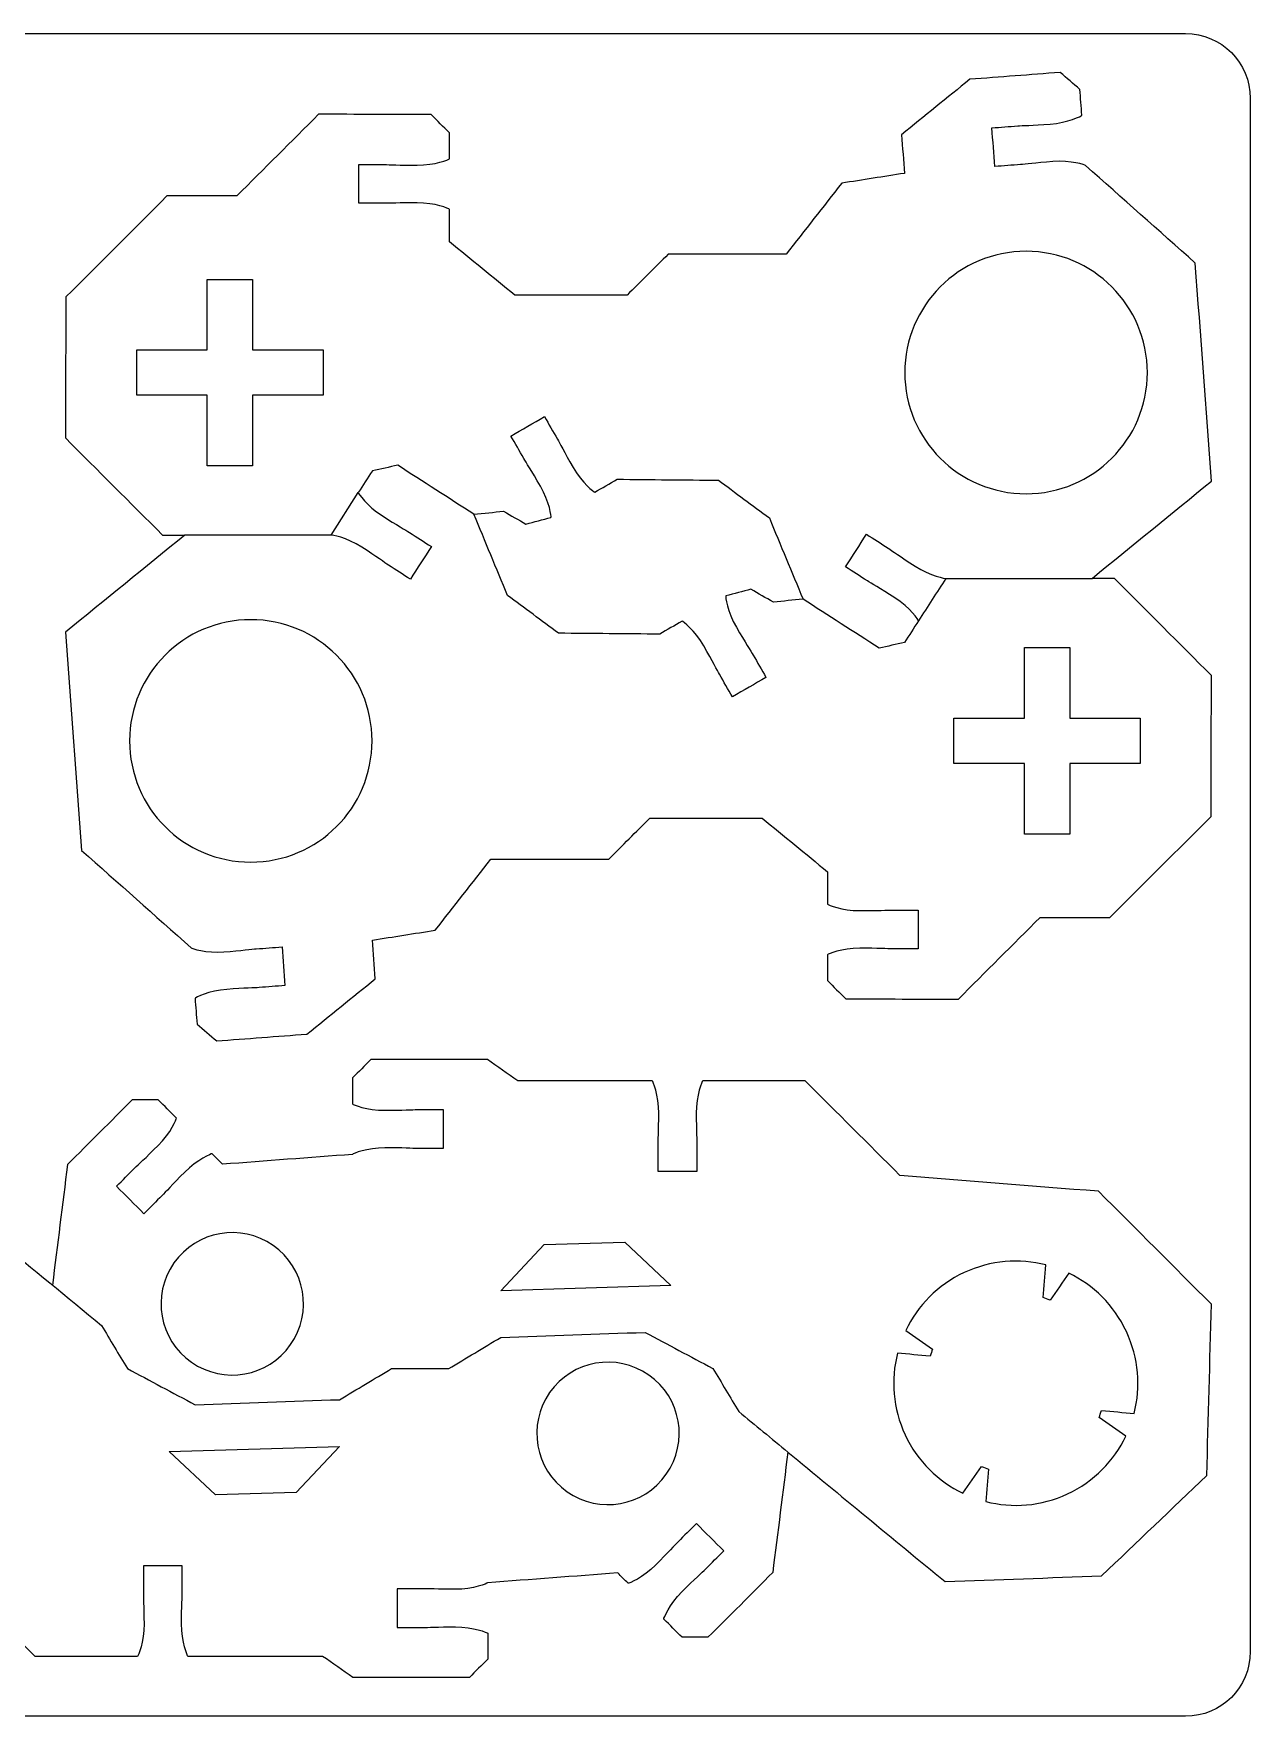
# Model space of a CAD drawing. Extents: x 0 to 680, y 0 to 410.
# Drawn here: x 356 to 450, y 0 to 130 of the extents above; entities that cross this region are included whole.
import ezdxf

# ---------------------------------------------------------------- set-up
doc = ezdxf.new("R2010")
doc.units = 0
doc.header["$MEASUREMENT"] = 0
doc.layers.add('DEFAULT', color=18, linetype='CONTINUOUS')

msp = doc.modelspace()

# ---------------------------------------------------------------- linework, layer by layer
at = {"layer": 'DEFAULT', "color": 1}
for points in [[(372.93, 96.62), (369.42, 96.62), (369.42, 102.07), (363.98, 102.07), (363.98, 105.57), (369.42, 105.57), (369.42, 111.02), (372.93, 111.02), (372.93, 105.57), (378.38, 105.57), (378.38, 102.07), (372.93, 102.07)], [(432.55, 82.57), (436.05, 82.57), (436.05, 77.12), (441.5, 77.12), (441.5, 73.62), (436.05, 73.62), (436.05, 68.17), (432.55, 68.17), (432.55, 73.62), (427.1, 73.62), (427.1, 77.12), (432.55, 77.12)], [(392.1, 32.89), (395.46, 36.45), (401.69, 36.64), (405.25, 33.29)], [(379.65, 20.85), (376.29, 17.29), (370.06, 17.11), (366.5, 20.46)]]:
    msp.add_lwpolyline(points, close=True, dxfattribs=at)
msp.add_lwpolyline([(378.99, 91.27), (381.1, 94.55)], dxfattribs=at)
for points, knots in [([(235, 130.01), (232.24, 130.01), (230, 127.77), (230, 125.01), (230, 85.01), (230, 45.01), (230, 5.01), (230, 2.24), (232.24, 0.01), (235, 0.01), (305, 0.01), (375, 0.01), (445, 0.01), (447.77, 0.01), (450, 2.24), (450, 5.01), (450, 45.01), (450, 85.01), (450, 125.01), (450, 127.77), (447.77, 130.01), (445, 130.01), (375, 130.01), (305, 130.01), (235, 130.01)], [0, 0, 0, 0, 1, 1, 1, 341.157, 341.157, 341.157, 342.157, 342.157, 342.157, 937.433, 937.433, 937.433, 938.433, 938.433, 938.433, 1278.59, 1278.59, 1278.59, 1279.59, 1279.59, 1279.59, 1874.866, 1874.866, 1874.866, 1874.866]), ([(424.37, 84.64), (424.41, 84.69), (423.71, 85.67), (422.55, 86.42), (421.38, 87.17), (420.7, 87.54), (420.42, 87.73), (419.86, 88.09), (419.3, 88.45), (418.74, 88.81), (419.28, 89.65), (419.82, 90.49), (420.36, 91.33), (420.92, 90.97), (421.48, 90.61), (422.04, 90.25), (422.32, 90.07), (422.95, 89.6), (424.12, 88.86), (425.28, 88.11), (426.46, 87.88), (426.49, 87.92), (430.25, 87.92), (434.01, 87.92), (437.78, 87.92), (440.85, 90.43), (443.93, 92.93), (447, 95.43), (446.59, 101.05), (446.17, 106.67), (445.75, 112.28), (442.93, 114.79), (440.11, 117.3), (437.28, 119.81), (437.28, 119.87), (436.13, 120.23), (434.75, 120.13), (433.37, 120.02), (432.6, 119.91), (432.26, 119.89), (431.6, 119.84), (430.93, 119.79), (430.27, 119.74), (430.19, 120.74), (430.12, 121.73), (430.04, 122.73), (430.71, 122.78), (431.37, 122.83), (432.04, 122.88), (432.37, 122.91), (433.15, 122.91), (434.53, 123.02), (435.91, 123.12), (436.99, 123.65), (436.99, 123.71), (436.94, 124.37), (436.89, 125.04), (436.84, 125.7), (436.33, 126.14), (435.83, 126.57), (435.32, 127.01), (432.99, 126.83), (430.67, 126.65), (428.34, 126.48), (426.58, 125.05), (424.82, 123.63), (423.06, 122.2), (423.14, 121.2), (423.21, 120.21), (423.29, 119.21), (421.67, 118.96), (420.06, 118.71), (418.44, 118.45), (417.01, 116.63), (415.58, 114.8), (414.15, 112.97), (411.11, 112.97), (408.07, 112.97), (405.04, 112.97), (403.98, 111.91), (402.92, 110.86), (401.86, 109.8), (398.97, 109.8), (396.08, 109.8), (393.19, 109.8), (391.5, 111.17), (389.82, 112.55), (388.14, 113.93), (388.14, 114.76), (388.14, 115.6), (388.14, 116.43), (388.14, 116.49), (387.02, 116.94), (385.64, 116.94), (384.26, 116.94), (383.48, 116.89), (383.14, 116.9), (382.47, 116.9), (381.81, 116.9), (381.14, 116.9), (381.14, 117.89), (381.14, 118.89), (381.14, 119.89), (381.81, 119.89), (382.47, 119.89), (383.14, 119.89), (383.48, 119.89), (384.26, 119.84), (385.64, 119.84), (387.02, 119.84), (388.14, 120.29), (388.14, 120.34), (388.14, 121.01), (388.14, 121.67), (388.14, 122.34), (387.67, 122.81), (387.2, 123.28), (386.73, 123.75), (383.83, 123.76), (380.93, 123.77), (378.03, 123.78), (375.92, 121.67), (373.82, 119.57), (371.72, 117.47), (369.92, 117.47), (368.12, 117.47), (366.32, 117.47), (363.72, 114.87), (361.11, 112.26), (358.51, 109.66), (358.5, 106.03), (358.48, 102.4), (358.47, 98.77), (360.97, 96.27), (363.47, 93.77), (365.98, 91.27), (366.55, 91.27), (367.13, 91.27), (367.7, 91.27)], [0, 0, 0, 0, 1, 1, 1, 2, 2, 2, 7.657647, 7.657647, 7.657647, 16.16094, 16.16094, 16.16094, 21.825082, 21.825082, 21.825082, 22.825082, 22.825082, 22.825082, 23.825082, 23.825082, 23.825082, 55.825082, 55.825082, 55.825082, 89.545834, 89.545834, 89.545834, 137.44756, 137.44756, 137.44756, 169.570299, 169.570299, 169.570299, 170.570299, 170.570299, 170.570299, 171.570299, 171.570299, 171.570299, 177.224919, 177.224919, 177.224919, 185.718067, 185.718067, 185.718067, 191.383656, 191.383656, 191.383656, 192.383656, 192.383656, 192.383656, 193.383656, 193.383656, 193.383656, 199.050992, 199.050992, 199.050992, 204.72384, 204.72384, 204.72384, 224.559637, 224.559637, 224.559637, 243.821023, 243.821023, 243.821023, 252.324978, 252.324978, 252.324978, 266.2415, 266.2415, 266.2415, 285.979971, 285.979971, 285.979971, 311.800971, 311.800971, 311.800971, 324.528893, 324.528893, 324.528893, 349.127893, 349.127893, 349.127893, 367.624278, 367.624278, 367.624278, 374.716278, 374.716278, 374.716278, 375.716278, 375.716278, 375.716278, 376.716278, 376.716278, 376.716278, 382.376278, 382.376278, 382.376278, 390.876278, 390.876278, 390.876278, 396.547287, 396.547287, 396.547287, 397.547287, 397.547287, 397.547287, 398.547287, 398.547287, 398.547287, 404.215287, 404.215287, 404.215287, 409.879925, 409.879925, 409.879925, 434.539027, 434.539027, 434.539027, 459.825872, 459.825872, 459.825872, 475.126872, 475.126872, 475.126872, 506.434732, 506.434732, 506.434732, 537.305932, 537.305932, 537.305932, 567.386961, 567.386961, 567.386961, 572.275961, 572.275961, 572.275961, 572.275961]), ([(423.31, 103.82), (423.31, 109), (427.51, 113.19), (432.68, 113.19), (437.85, 113.19), (442.05, 109), (442.05, 103.82), (442.05, 98.65), (437.85, 94.46), (432.68, 94.46), (427.51, 94.46), (423.31, 98.65), (423.31, 103.82)], [1, 1, 1, 1, 2, 2, 2, 3, 3, 3, 4, 4, 4, 5, 5, 5, 5]), ([(390.03, 92.87), (390.79, 92.95), (391.56, 93.03), (392.32, 93.11), (392.89, 92.78), (393.47, 92.44), (394.05, 92.11), (394.69, 92.28), (395.34, 92.46), (395.98, 92.63), (396.04, 92.65), (395.86, 93.84), (395.17, 95.04), (394.48, 96.24), (394.05, 96.89), (393.88, 97.19), (393.55, 97.77), (393.22, 98.34), (392.89, 98.92), (393.75, 99.42), (394.62, 99.92), (395.48, 100.42), (395.81, 99.84), (396.14, 99.26), (396.48, 98.68), (396.65, 98.39), (396.99, 97.69), (397.69, 96.49), (398.37, 95.3), (399.32, 94.55), (399.37, 94.58), (399.94, 94.91), (400.52, 95.24), (401.1, 95.58), (403.7, 95.55), (406.31, 95.53), (408.92, 95.51), (410.23, 94.53), (411.54, 93.56), (412.85, 92.59), (413.71, 90.5), (414.58, 88.41), (415.45, 86.32)], [0, 0, 0, 0, 6.515335, 6.515335, 6.515335, 12.182521, 12.182521, 12.182521, 17.853483, 17.853483, 17.853483, 18.853483, 18.853483, 18.853483, 19.853483, 19.853483, 19.853483, 25.505647, 25.505647, 25.505647, 34.002728, 34.002728, 34.002728, 39.663691, 39.663691, 39.663691, 40.663691, 40.663691, 40.663691, 41.663691, 41.663691, 41.663691, 47.330878, 47.330878, 47.330878, 69.501807, 69.501807, 69.501807, 83.361595, 83.361595, 83.361595, 102.61833, 102.61833, 102.61833, 102.61833]), ([(426.49, 87.92), (425.78, 86.83), (425.08, 85.74), (424.37, 84.64), (424.01, 84.08), (423.65, 83.52), (423.29, 82.96), (422.64, 82.82), (421.99, 82.68), (421.34, 82.53), (419.37, 83.79), (417.41, 85.05), (415.45, 86.32), (414.68, 86.24), (413.92, 86.16), (413.16, 86.08), (412.58, 86.41), (412, 86.75), (411.43, 87.08), (410.78, 86.91), (410.14, 86.73), (409.49, 86.56), (409.44, 86.53), (409.62, 85.35), (410.3, 84.15), (411, 82.95), (411.43, 82.3), (411.6, 82), (411.93, 81.43), (412.26, 80.85), (412.59, 80.27), (411.73, 79.77), (410.86, 79.27), (410, 78.77), (409.66, 79.35), (409.33, 79.93), (409, 80.51), (408.83, 80.8), (408.48, 81.5), (407.79, 82.7), (407.1, 83.89), (406.15, 84.64), (406.11, 84.61), (405.53, 84.28), (404.96, 83.95), (404.38, 83.61), (401.77, 83.64), (399.16, 83.66), (396.56, 83.68), (395.25, 84.66), (393.94, 85.63), (392.63, 86.6), (391.76, 88.69), (390.9, 90.78), (390.03, 92.87), (388.07, 94.14), (386.1, 95.4), (384.14, 96.66), (383.49, 96.52), (382.84, 96.37), (382.19, 96.23), (381.82, 95.67), (381.46, 95.11), (381.1, 94.55), (381.07, 94.5), (381.77, 93.52), (382.93, 92.77), (384.09, 92.02), (384.77, 91.65), (385.06, 91.46), (385.62, 91.1), (386.18, 90.74), (386.74, 90.38), (386.2, 89.54), (385.66, 88.7), (385.12, 87.86), (384.56, 88.22), (384, 88.58), (383.44, 88.94), (383.15, 89.12), (382.52, 89.59), (381.36, 90.33), (380.2, 91.08), (379.01, 91.31), (378.99, 91.27), (375.23, 91.27), (371.46, 91.27), (367.7, 91.27), (364.62, 88.76), (361.55, 86.26), (358.47, 83.76), (358.89, 78.14), (359.31, 72.52), (359.72, 66.91), (362.55, 64.4), (365.37, 61.89), (368.19, 59.38), (368.2, 59.32), (369.35, 58.96), (370.72, 59.06), (372.11, 59.17), (372.88, 59.28), (373.22, 59.3), (373.88, 59.35), (374.54, 59.4), (375.21, 59.45), (375.28, 58.45), (375.36, 57.46), (375.43, 56.46), (374.77, 56.41), (374.1, 56.36), (373.44, 56.31), (373.1, 56.28), (372.32, 56.28), (370.94, 56.17), (369.57, 56.07), (368.49, 55.54), (368.49, 55.48), (368.54, 54.82), (368.59, 54.15), (368.64, 53.49), (369.14, 53.06), (369.65, 52.62), (370.16, 52.19), (372.48, 52.36), (374.81, 52.54), (377.13, 52.71), (378.89, 54.14), (380.65, 55.56), (382.41, 56.99), (382.34, 57.99), (382.26, 58.98), (382.19, 59.98), (383.8, 60.23), (385.42, 60.48), (387.04, 60.74), (388.47, 62.56), (389.9, 64.39), (391.33, 66.22), (394.37, 66.22), (397.4, 66.22), (400.44, 66.22), (401.5, 67.28), (402.55, 68.33), (403.61, 69.39), (406.51, 69.39), (409.4, 69.39), (412.29, 69.39), (413.97, 68.02), (415.66, 66.64), (417.34, 65.26), (417.34, 64.43), (417.34, 63.59), (417.34, 62.76), (417.34, 62.7), (418.46, 62.25), (419.84, 62.25), (421.22, 62.25), (422, 62.3), (422.34, 62.3), (423, 62.3), (423.67, 62.3), (424.34, 62.3), (424.34, 61.3), (424.34, 60.3), (424.34, 59.3), (423.67, 59.3), (423, 59.3), (422.33, 59.3), (422, 59.3), (421.22, 59.35), (419.83, 59.35), (418.46, 59.35), (417.34, 58.9), (417.34, 58.85), (417.34, 58.18), (417.34, 57.51), (417.34, 56.85), (417.81, 56.38), (418.28, 55.91), (418.75, 55.44), (421.65, 55.43), (424.55, 55.42), (427.45, 55.41), (429.55, 57.52), (431.66, 59.62), (433.76, 61.72), (435.56, 61.72), (437.36, 61.72), (439.16, 61.72), (441.76, 64.32), (444.36, 66.93), (446.97, 69.53), (446.98, 73.16), (446.99, 76.79), (447, 80.42), (444.5, 82.92), (442, 85.42), (439.5, 87.92), (438.93, 87.92), (438.35, 87.92), (437.78, 87.92)], [0, 0, 0, 0, 11.069669, 11.069669, 11.069669, 16.742759, 16.742759, 16.742759, 22.411869, 22.411869, 22.411869, 42.257015, 42.257015, 42.257015, 48.77036, 48.77036, 48.77036, 54.438413, 54.438413, 54.438413, 60.109375, 60.109375, 60.109375, 61.109375, 61.109375, 61.109375, 62.109375, 62.109375, 62.109375, 67.762038, 67.762038, 67.762038, 76.26112, 76.26112, 76.26112, 81.925551, 81.925551, 81.925551, 82.925551, 82.925551, 82.925551, 83.925551, 83.925551, 83.925551, 89.59287, 89.59287, 89.59287, 111.764763, 111.764763, 111.764763, 125.626132, 125.626132, 125.626132, 144.88325, 144.88325, 144.88325, 164.728396, 164.728396, 164.728396, 170.396741, 170.396741, 170.396741, 176.06899, 176.06899, 176.06899, 177.06899, 177.06899, 177.06899, 178.06899, 178.06899, 178.06899, 183.727478, 183.727478, 183.727478, 192.230771, 192.230771, 192.230771, 197.894073, 197.894073, 197.894073, 198.894073, 198.894073, 198.894073, 199.894073, 199.894073, 199.894073, 231.894073, 231.894073, 231.894073, 265.6156, 265.6156, 265.6156, 313.517401, 313.517401, 313.517401, 345.640887, 345.640887, 345.640887, 346.640887, 346.640887, 346.640887, 347.640887, 347.640887, 347.640887, 353.295359, 353.295359, 353.295359, 361.788507, 361.788507, 361.788507, 367.454096, 367.454096, 367.454096, 368.454096, 368.454096, 368.454096, 369.454096, 369.454096, 369.454096, 375.121356, 375.121356, 375.121356, 380.793446, 380.793446, 380.793446, 400.63024, 400.63024, 400.63024, 419.890849, 419.890849, 419.890849, 428.394651, 428.394651, 428.394651, 442.310185, 442.310185, 442.310185, 462.049273, 462.049273, 462.049273, 487.868273, 487.868273, 487.868273, 500.596195, 500.596195, 500.596195, 525.197195, 525.197195, 525.197195, 543.692032, 543.692032, 543.692032, 550.784032, 550.784032, 550.784032, 551.784032, 551.784032, 551.784032, 552.784032, 552.784032, 552.784032, 558.444032, 558.444032, 558.444032, 566.944032, 566.944032, 566.944032, 572.614045, 572.614045, 572.614045, 573.614045, 573.614045, 573.614045, 574.614045, 574.614045, 574.614045, 580.286045, 580.286045, 580.286045, 585.949975, 585.949975, 585.949975, 610.610066, 610.610066, 610.610066, 635.894083, 635.894083, 635.894083, 651.194083, 651.194083, 651.194083, 682.5076, 682.5076, 682.5076, 713.376792, 713.376792, 713.376792, 743.457114, 743.457114, 743.457114, 748.346114, 748.346114, 748.346114, 748.346114]), ([(363.43, 75.37), (363.43, 80.54), (367.62, 84.73), (372.79, 84.73), (377.97, 84.73), (382.16, 80.54), (382.16, 75.37), (382.16, 70.19), (377.97, 66), (372.79, 66), (367.62, 66), (363.43, 70.19), (363.43, 75.37)], [1, 1, 1, 1, 2, 2, 2, 3, 3, 3, 4, 4, 4, 5, 5, 5, 5]), ([(414.28, 20.42), (418.33, 17.08), (422.38, 13.74), (426.43, 10.41), (430.46, 10.56), (434.49, 10.71), (438.52, 10.86), (441.23, 13.44), (443.93, 16.03), (446.64, 18.61), (446.76, 23.02), (446.88, 27.43), (447, 31.84), (444.09, 34.75), (441.19, 37.66), (438.28, 40.57), (433.16, 40.97), (428.05, 41.38), (422.94, 41.79), (420.5, 44.23), (418.06, 46.67), (415.62, 49.1), (412.98, 49.1), (410.35, 49.1), (407.71, 49.1), (407.65, 49.11), (407.21, 47.99), (407.2, 46.6), (407.21, 45.22), (407.26, 44.45), (407.25, 44.1), (407.25, 43.44), (407.25, 42.77), (407.25, 42.1), (406.25, 42.11), (405.25, 42.11), (404.25, 42.11), (404.26, 42.77), (404.26, 43.44), (404.26, 44.1), (404.25, 44.45), (404.3, 45.22), (404.31, 46.6), (404.3, 47.99), (403.86, 49.11), (403.8, 49.1), (400.34, 49.1), (396.87, 49.1), (393.41, 49.1), (392.63, 49.65), (391.85, 50.19), (391.07, 50.74), (388.07, 50.74), (385.07, 50.74), (382.07, 50.74), (381.6, 50.27), (381.12, 49.8), (380.65, 49.33), (380.65, 48.66), (380.65, 47.99), (380.65, 47.32), (380.65, 47.27), (381.77, 46.82), (383.15, 46.83), (384.54, 46.83), (385.31, 46.88), (385.65, 46.88), (386.32, 46.88), (386.99, 46.88), (387.65, 46.88), (387.65, 45.88), (387.65, 44.88), (387.65, 43.88), (386.99, 43.88), (386.32, 43.88), (385.66, 43.88), (385.32, 43.88), (384.54, 43.93), (383.16, 43.93), (381.77, 43.92), (380.66, 43.48), (380.66, 43.42), (377.31, 43.17), (373.96, 42.91), (370.61, 42.66), (370.35, 42.93), (370.08, 43.19), (369.81, 43.46), (369.76, 43.5), (368.66, 43.02), (367.69, 42.05), (366.71, 41.07), (366.19, 40.49), (365.95, 40.25), (365.48, 39.78), (365.01, 39.31), (364.54, 38.84), (363.83, 39.55), (363.13, 40.25), (362.42, 40.96), (362.89, 41.43), (363.36, 41.9), (363.84, 42.37), (364.08, 42.61), (364.66, 43.13), (365.64, 44.11), (366.62, 45.08), (367.09, 46.19), (367.05, 46.22), (366.58, 46.7), (366.11, 47.17), (365.64, 47.64), (364.97, 47.64), (364.31, 47.64), (363.64, 47.64), (361.97, 45.97), (360.31, 44.31), (358.64, 42.64), (358.25, 39.53), (357.86, 36.43), (357.47, 33.32)], [0, 0, 0, 0, 44.628206, 44.628206, 44.628206, 78.941501, 78.941501, 78.941501, 110.754185, 110.754185, 110.754185, 148.260469, 148.260469, 148.260469, 183.252355, 183.252355, 183.252355, 226.870362, 226.870362, 226.870362, 256.196201, 256.196201, 256.196201, 278.632202, 278.632202, 278.632202, 279.632202, 279.632202, 279.632202, 280.632202, 280.632202, 280.632202, 286.298203, 286.298203, 286.298203, 294.802205, 294.802205, 294.802205, 300.462209, 300.462209, 300.462209, 301.462209, 301.462209, 301.462209, 302.462209, 302.462209, 302.462209, 331.929209, 331.929209, 331.929209, 340.029611, 340.029611, 340.029611, 365.540611, 365.540611, 365.540611, 371.205952, 371.205952, 371.205952, 376.881953, 376.881953, 376.881953, 377.881953, 377.881953, 377.881953, 378.881953, 378.881953, 378.881953, 384.551966, 384.551966, 384.551966, 393.045966, 393.045966, 393.045966, 398.702969, 398.702969, 398.702969, 399.702969, 399.702969, 399.702969, 400.702969, 400.702969, 400.702969, 429.264007, 429.264007, 429.264007, 432.464381, 432.464381, 432.464381, 433.464381, 433.464381, 433.464381, 434.464381, 434.464381, 434.464381, 440.121238, 440.121238, 440.121238, 448.619958, 448.619958, 448.619958, 454.288143, 454.288143, 454.288143, 455.288143, 455.288143, 455.288143, 456.288143, 456.288143, 456.288143, 461.954193, 461.954193, 461.954193, 467.620194, 467.620194, 467.620194, 487.663843, 487.663843, 487.663843, 514.280961, 514.280961, 514.280961, 514.280961]), ([(413.11, 11.11), (413.5, 14.21), (413.89, 17.32), (414.28, 20.42), (413.02, 21.47), (411.75, 22.51), (410.49, 23.55), (409.82, 24.66), (409.16, 25.77), (408.49, 26.88), (406.74, 27.81), (405, 28.74), (403.25, 29.67), (399.53, 29.54), (395.82, 29.41), (392.1, 29.28), (390.76, 28.48), (389.42, 27.67), (388.08, 26.87), (386.61, 26.87), (385.14, 26.87), (383.67, 26.87), (382.33, 26.07), (380.99, 25.27), (379.65, 24.47), (375.93, 24.34), (372.22, 24.21), (368.5, 24.08), (366.75, 25.01), (365.01, 25.94), (363.26, 26.87), (362.59, 27.98), (361.93, 29.09), (361.26, 30.2), (355.95, 34.58), (350.63, 38.96), (345.32, 43.34), (341.29, 43.19), (337.26, 43.03), (333.23, 42.88), (330.52, 40.3), (327.82, 37.72), (325.11, 35.13), (324.99, 30.72), (324.87, 26.32), (324.75, 21.91), (327.66, 19), (330.57, 16.09), (333.48, 13.18), (338.59, 12.77), (343.7, 12.36), (348.81, 11.95), (351.25, 9.52), (353.69, 7.08), (356.13, 4.64), (358.77, 4.64), (361.4, 4.64), (364.04, 4.64), (364.1, 4.64), (364.54, 5.76), (364.55, 7.14), (364.54, 8.52), (364.49, 9.3), (364.5, 9.64), (364.5, 10.31), (364.5, 10.97), (364.5, 11.64), (365.5, 11.64), (366.5, 11.64), (367.5, 11.64), (367.49, 10.97), (367.49, 10.31), (367.49, 9.64), (367.5, 9.3), (367.45, 8.52), (367.44, 7.14), (367.45, 5.76), (367.89, 4.64), (367.95, 4.64), (371.41, 4.64), (374.88, 4.64), (378.34, 4.64), (379.12, 4.1), (379.9, 3.55), (380.68, 3.01), (383.68, 3.01), (386.68, 3.01), (389.68, 3.01), (390.15, 3.48), (390.63, 3.95), (391.1, 4.42), (391.1, 5.09), (391.1, 5.75), (391.1, 6.42), (391.1, 6.47), (389.98, 6.92), (388.6, 6.92), (387.21, 6.92), (386.44, 6.87), (386.1, 6.87), (385.43, 6.87), (384.76, 6.87), (384.1, 6.86), (384.1, 7.86), (384.1, 8.86), (384.1, 9.86), (384.76, 9.86), (385.43, 9.86), (386.09, 9.86), (386.43, 9.87), (387.21, 9.82), (388.59, 9.82), (389.98, 9.82), (391.09, 10.27), (391.09, 10.33), (394.44, 10.58), (397.79, 10.83), (401.14, 11.08), (401.4, 10.82), (401.67, 10.55), (401.94, 10.29), (401.99, 10.25), (403.09, 10.73), (404.06, 11.69), (405.04, 12.67), (405.56, 13.25), (405.8, 13.49), (406.27, 13.96), (406.74, 14.43), (407.21, 14.9), (407.92, 14.2), (408.62, 13.49), (409.33, 12.79), (408.86, 12.32), (408.39, 11.85), (407.91, 11.38), (407.67, 11.13), (407.09, 10.62), (406.11, 9.64), (405.13, 8.67), (404.66, 7.55), (404.7, 7.52), (405.17, 7.05), (405.64, 6.58), (406.11, 6.11), (406.78, 6.11), (407.44, 6.11), (408.11, 6.11), (409.78, 7.77), (411.44, 9.44), (413.11, 11.11)], [0, 0, 0, 0, 26.615134, 26.615134, 26.615134, 40.54816, 40.54816, 40.54816, 51.55151, 51.55151, 51.55151, 68.386103, 68.386103, 68.386103, 100.002594, 100.002594, 100.002594, 113.285859, 113.285859, 113.285859, 125.79286, 125.79286, 125.79286, 139.074585, 139.074585, 139.074585, 170.683398, 170.683398, 170.683398, 187.519344, 187.519344, 187.519344, 198.531784, 198.531784, 198.531784, 257.084841, 257.084841, 257.084841, 291.396212, 291.396212, 291.396212, 323.205411, 323.205411, 323.205411, 360.71175, 360.71175, 360.71175, 395.706464, 395.706464, 395.706464, 439.323474, 439.323474, 439.323474, 468.650728, 468.650728, 468.650728, 491.084577, 491.084577, 491.084577, 492.084577, 492.084577, 492.084577, 493.084577, 493.084577, 493.084577, 498.750578, 498.750578, 498.750578, 507.253581, 507.253581, 507.253581, 512.913585, 512.913585, 512.913585, 513.913585, 513.913585, 513.913585, 514.913585, 514.913585, 514.913585, 544.381585, 544.381585, 544.381585, 552.482314, 552.482314, 552.482314, 577.994314, 577.994314, 577.994314, 583.661071, 583.661071, 583.661071, 589.335071, 589.335071, 589.335071, 590.335071, 590.335071, 590.335071, 591.335071, 591.335071, 591.335071, 597.006089, 597.006089, 597.006089, 605.502089, 605.502089, 605.502089, 611.159098, 611.159098, 611.159098, 612.159098, 612.159098, 612.159098, 613.159098, 613.159098, 613.159098, 641.717991, 641.717991, 641.717991, 644.918359, 644.918359, 644.918359, 645.918359, 645.918359, 645.918359, 646.918359, 646.918359, 646.918359, 652.575216, 652.575216, 652.575216, 661.073228, 661.073228, 661.073228, 666.742825, 666.742825, 666.742825, 667.742825, 667.742825, 667.742825, 668.742825, 668.742825, 668.742825, 674.410286, 674.410286, 674.410286, 680.075287, 680.075287, 680.075287, 700.12035, 700.12035, 700.12035, 700.12035]), ([(366.86, 35.03), (368.6, 37.52), (372.03, 38.13), (374.52, 36.38), (377.01, 34.64), (377.61, 31.21), (375.87, 28.72), (374.13, 26.23), (370.7, 25.63), (368.21, 27.37), (365.72, 29.11), (365.11, 32.54), (366.86, 35.03)], [1, 1, 1, 1, 2, 2, 2, 3, 3, 3, 4, 4, 4, 5, 5, 5, 5]), ([(427.9, 34.29), (429.96, 35.25), (432.17, 35.4), (434.21, 34.88), (434.14, 34.04), (434.06, 33.2), (433.99, 32.36), (434.17, 32.29), (434.35, 32.23), (434.53, 32.16), (435.02, 32.85), (435.5, 33.55), (435.98, 34.24), (437.88, 33.33), (439.48, 31.78), (440.43, 29.73), (441.39, 27.67), (441.55, 25.45), (441.03, 23.41), (440.19, 23.48), (439.35, 23.56), (438.51, 23.63), (438.45, 23.45), (438.38, 23.27), (438.32, 23.09), (439.01, 22.61), (439.7, 22.13), (440.39, 21.65), (439.48, 19.75), (437.93, 18.15), (435.88, 17.19), (433.83, 16.23), (431.61, 16.08), (429.56, 16.6), (429.64, 17.44), (429.71, 18.28), (429.78, 19.11), (429.61, 19.18), (429.43, 19.24), (429.25, 19.31), (428.77, 18.62), (428.28, 17.93), (427.8, 17.24), (425.9, 18.15), (424.3, 19.7), (423.34, 21.75), (422.39, 23.8), (422.23, 26.02), (422.75, 28.06), (423.59, 27.98), (424.43, 27.91), (425.26, 27.84), (425.33, 28.02), (425.4, 28.2), (425.46, 28.37), (424.77, 28.86), (424.08, 29.34), (423.39, 29.82), (424.3, 31.72), (425.85, 33.33), (427.9, 34.29)], [1, 1, 1, 1, 2, 2, 2, 9.189831, 9.189831, 9.189831, 10.823883, 10.823883, 10.823883, 18.02412, 18.02412, 18.02412, 19.02412, 19.02412, 19.02412, 20.02412, 20.02412, 20.02412, 27.178999, 27.178999, 27.178999, 28.803133, 28.803133, 28.803133, 35.962484, 35.962484, 35.962484, 36.962484, 36.962484, 36.962484, 37.962484, 37.962484, 37.962484, 45.108867, 45.108867, 45.108867, 46.723518, 46.723518, 46.723518, 53.875986, 53.875986, 53.875986, 54.875986, 54.875986, 54.875986, 55.875986, 55.875986, 55.875986, 63.026568, 63.026568, 63.026568, 64.647484, 64.647484, 64.647484, 71.816337, 71.816337, 71.816337, 72.816337, 72.816337, 72.816337, 72.816337]), ([(404.89, 18.71), (403.15, 16.22), (399.72, 15.62), (397.23, 17.36), (394.74, 19.11), (394.14, 22.53), (395.88, 25.02), (397.62, 27.51), (401.05, 28.12), (403.54, 26.37), (406.03, 24.63), (406.64, 21.2), (404.89, 18.71)], [1, 1, 1, 1, 2, 2, 2, 3, 3, 3, 4, 4, 4, 5, 5, 5, 5])]:
    msp.add_open_spline(points, degree=3, knots=knots, dxfattribs=at)

doc.saveas('drawing.dxf')
